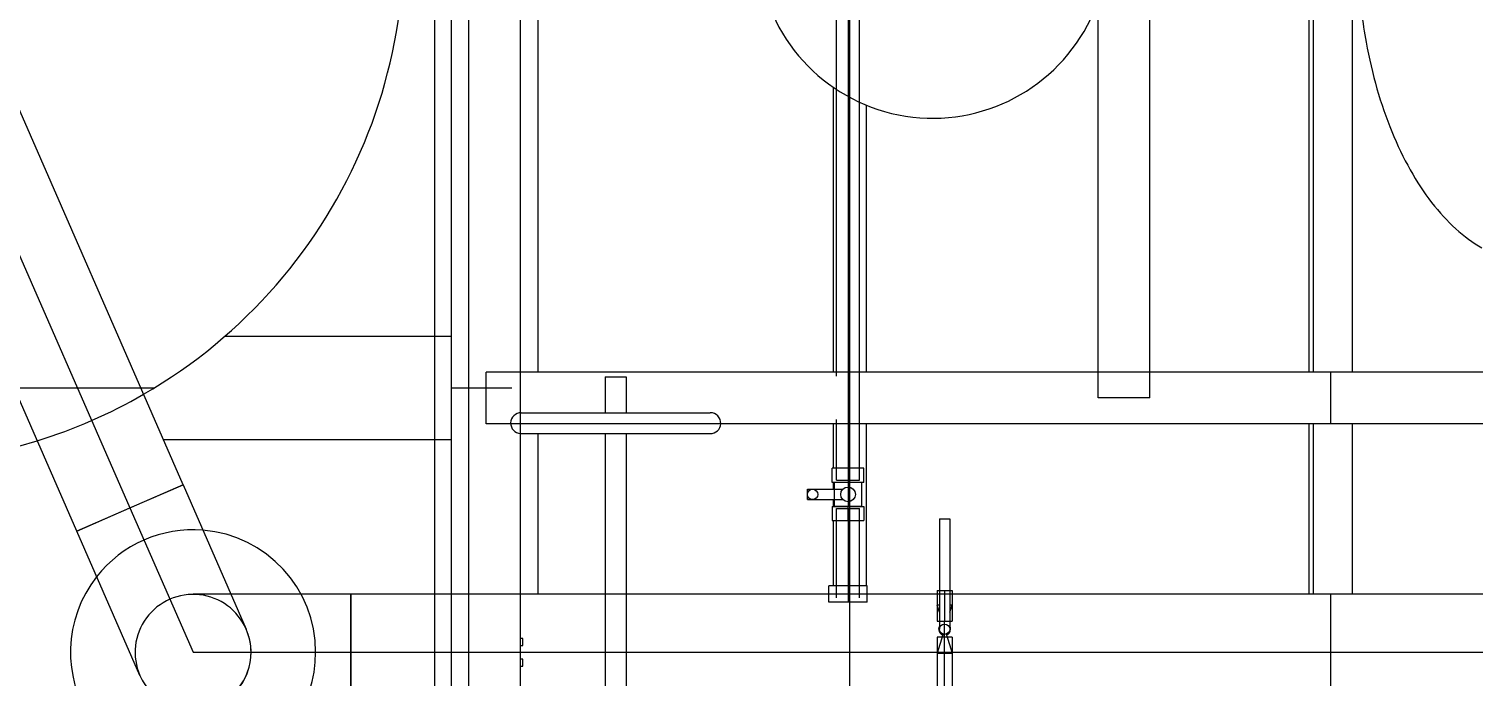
# Model space of a CAD drawing. Header units: inches. Extents: x 295136 to 296247, y 2627183 to 2627409.
# Drawn here: x 295241.265 to 295243.361, y 2627280.867 to 2627281.808 of the extents above; entities that cross this region are included whole.
import ezdxf

# ---------------------------------------------------------------- set-up
doc = ezdxf.new("R2010")
doc.units = ezdxf.units.IN
doc.header["$MEASUREMENT"] = 0
doc.layers.add('EQUIPMENT LAYOUT-EMBED 1_DWG$0$DwgTemplate', color=7, linetype='Continuous')
doc.layers.add('Layout', color=6, linetype='Continuous')

# ---------------------------------------------------------------- blocks, each defined once
blk = doc.blocks.new('A$C55974CAD')
at = {"layer": 'EQUIPMENT LAYOUT-EMBED 1_DWG$0$DwgTemplate', "color": 9, "lineweight": 25}
for p, q in [((50.5547, 7.6438), (50.5547, 6.8561)), ((50.255, 6.45), (50.0867, 6.45)), ((50.5547, 6.425), (50.5547, 6.3378)), ((50.0802, 5.8473), (50.3825, 5.8473)), ((50.3825, 5.8473), (52.2198, 5.8473)), ((50.05, 5.15), (50.255, 5.15)), ((50.5025, 5.15), (50.5775, 5.15))]:
    blk.add_line(p, q, dxfattribs=at)
at = {"layer": 'EQUIPMENT LAYOUT-EMBED 1_DWG$0$DwgTemplate', "color": 7, "lineweight": 25}
for p, q in [((50.3466, 6.9686), (50.9568, 7.2355)), ((50.9905, 7.1584), (50.3803, 6.8916)), ((50.414, 6.8145), (51.0243, 7.0813)), ((50.1371, 6.8771), (50.3466, 6.9686)), ((50.3466, 6.9686), (50.3803, 6.8916)), ((50.414, 6.8145), (50.3466, 6.9686)), ((50.3803, 6.8916), (50.1708, 6.8)), ((50.3803, 6.8916), (50.414, 6.8145)), ((50.3803, 6.8916), (50.3803, 6.8916)), ((50.3803, 6.8915), (50.3803, 6.8916)), ((50.414, 6.8145), (50.2046, 6.7229)), ((50.1708, 6.8), (50.1708, 6.6222)), ((50.255, 6.6433), (50.255, 6.8)), ((50.255, 6.5714), (50.255, 6.6433)), ((50.1708, 6.6222), (50.1708, 6.5714)), ((50.0867, 6.5714), (50.1708, 6.5714)), ((50.1708, 6.5714), (50.0867, 6.5714)), ((50.1708, 6.5714), (50.1708, 6.425)), ((50.1708, 6.5714), (50.255, 6.5714)), ((50.1708, 6.5714), (50.1708, 6.5714)), ((50.1708, 6.5714), (50.1708, 6.5714)), ((50.255, 6.5714), (50.1708, 6.5714)), ((50.255, 6.425), (50.255, 6.5714)), ((50.1708, 6.425), (50.1708, 6.325)), ((50.255, 6.325), (50.255, 6.425)), ((50.1708, 6.325), (50.1708, 4.5801)), ((50.255, 5.8778), (50.255, 6.325)), ((50.4881, 6.0499), (50.4881, 6.3242)), ((50.5186, 6.3242), (50.5186, 6.0499)), ((50.255, 6.2023), (50.0867, 6.2023)), ((50.4881, 6.2023), (50.255, 6.2023)), ((50.5707, 6.2023), (50.5186, 6.2023)), ((50.5707, 6.2023), (50.5707, 6.1718)), ((50.255, 6.1718), (50.0867, 6.1718)), ((50.4881, 6.1718), (50.255, 6.1718)), ((50.5707, 6.1718), (50.5186, 6.1718)), ((50.3925, 5.909), (50.4, 5.909)), ((50.3925, 5.909), (50.3925, 5.8698)), ((50.4, 5.909), (50.4075, 5.909)), ((50.4075, 5.909), (50.4075, 5.8698)), ((50.2437, 5.85), (50.2437, 5.8778)), ((50.2437, 5.8778), (50.2675, 5.8778)), ((50.255, 5.8222), (50.255, 5.8778)), ((50.2675, 5.85), (50.2675, 5.8778)), ((50.3619, 5.873), (50.3619, 5.827)), ((50.3825, 5.873), (50.3619, 5.873)), ((50.3825, 5.873), (50.3825, 5.827)), ((50.3825, 5.8302), (50.3825, 5.8698)), ((50.3825, 5.8698), (50.4175, 5.8698)), ((50.3925, 5.8698), (50.3925, 5.8576)), ((50.4075, 5.8698), (50.4075, 5.8576)), ((50.4175, 5.827), (50.4175, 5.873)), ((50.4175, 5.873), (50.4381, 5.873)), ((50.4381, 5.827), (50.4381, 5.873)), ((50.25, 5.85), (50.2437, 5.85)), ((50.2437, 5.8222), (50.2437, 5.85)), ((50.25, 5.8667), (50.2675, 5.8667)), ((50.2675, 5.85), (50.25, 5.85)), ((50.2675, 5.85), (50.25, 5.85)), ((50.2675, 5.8667), (50.3619, 5.8667)), ((50.3619, 5.85), (50.2675, 5.85)), ((50.2675, 5.8222), (50.2675, 5.85)), ((50.3619, 5.8667), (50.3794, 5.8667)), ((50.3794, 5.85), (50.3619, 5.85)), ((50.3619, 5.85), (50.3794, 5.85)), ((50.3794, 5.8667), (50.3794, 5.8333)), ((50.3794, 5.85), (50.3825, 5.85)), ((50.3825, 5.85), (50.3825, 5.85)), ((50.4175, 5.85), (50.3825, 5.85)), ((50.4206, 5.85), (50.4175, 5.85)), ((50.4206, 5.8667), (50.4206, 5.8333)), ((50.4206, 5.8667), (50.4381, 5.8667)), ((50.4381, 5.85), (50.4206, 5.85)), ((50.4381, 5.85), (50.4206, 5.85)), ((50.4381, 5.8667), (50.5025, 5.8667)), ((50.5025, 5.85), (50.4381, 5.85)), ((50.5025, 5.8667), (50.5085, 5.8667)), ((50.5775, 5.85), (50.5025, 5.85)), ((50.5715, 5.8667), (50.5775, 5.8667)), ((50.5775, 5.8667), (50.9876, 5.8667)), ((50.9776, 5.85), (50.5775, 5.85)), ((51.4224, 5.85), (50.9776, 5.85)), ((50.9876, 5.8667), (51.4123, 5.8667)), ((50.25, 5.8333), (50.2675, 5.8333)), ((50.2675, 5.8333), (50.3619, 5.8333)), ((50.3619, 5.8333), (50.3794, 5.8333)), ((50.3825, 5.827), (50.3619, 5.827)), ((50.3825, 5.8302), (50.4175, 5.8302)), ((50.4175, 5.827), (50.4381, 5.827)), ((50.4206, 5.8333), (50.4381, 5.8333)), ((50.4381, 5.8333), (50.5025, 5.8333)), ((50.5025, 5.8333), (50.5775, 5.8333)), ((50.5775, 5.8333), (50.9692, 5.8333)), ((50.9692, 5.8333), (51.4308, 5.8333)), ((50.2437, 5.8222), (50.2675, 5.8222)), ((50.255, 4.5801), (50.255, 5.8222)), ((50.1926, 5.7206), (50.0881, 5.7206)), ((50.0881, 5.71), (50.1926, 5.71)), ((50.1696, 5.7206), (50.1696, 5.6993)), ((50.1961, 5.7125), (50.1696, 5.7206)), ((50.1961, 5.7074), (50.1696, 5.6993)), ((50.1926, 5.6993), (50.1926, 5.7206)), ((50.1926, 5.71), (50.2162, 5.71)), ((50.255, 5.7175), (50.2044, 5.7175)), ((50.255, 5.7025), (50.2044, 5.7025)), ((50.2162, 5.7206), (50.2162, 5.71)), ((50.255, 5.7206), (50.2162, 5.7206)), ((50.2162, 5.71), (50.2162, 5.71)), ((50.2162, 5.71), (50.2162, 5.71)), ((50.2606, 5.71), (50.2162, 5.71)), ((50.2162, 5.71), (50.2162, 5.6993)), ((50.2289, 5.7175), (50.2392, 5.7206)), ((50.2289, 5.7025), (50.2392, 5.6993)), ((50.2392, 5.7175), (50.2392, 5.7206)), ((50.2392, 5.6993), (50.2392, 5.7025)), ((50.2606, 5.7206), (50.255, 5.7206)), ((50.3644, 5.7175), (50.255, 5.7175)), ((50.3644, 5.7025), (50.255, 5.7025)), ((50.2606, 5.7206), (50.2606, 5.7175)), ((50.2606, 5.7175), (50.2606, 5.71)), ((50.2606, 5.71), (50.2606, 5.7025)), ((50.2606, 5.7025), (50.2606, 5.6993)), ((50.3644, 5.7175), (50.3644, 5.71)), ((50.3644, 5.71), (50.3644, 5.7025)), ((50.1926, 5.6993), (50.0881, 5.6993)), ((50.255, 5.6993), (50.2162, 5.6993)), ((50.2606, 5.6993), (50.255, 5.6993))]:
    blk.add_line(p, q, dxfattribs=at)
at = {"layer": 'EQUIPMENT LAYOUT-EMBED 1_DWG$0$DwgTemplate', "color": 1, "lineweight": 25}
for p, q in [((50.4797, 6.8432), (50.4797, 6.425)), ((50.6297, 6.7537), (50.6297, 6.425)), ((51.1555, 6.45), (50.255, 6.45)), ((49.8636, 6.425), (51.1555, 6.425)), ((50.5025, 6.375), (50.5775, 6.375)), ((50.5025, 1.275), (50.5025, 6.375)), ((50.5775, 1.275), (50.5775, 6.375)), ((49.8636, 6.325), (51.0952, 6.325)), ((50.4881, 6.3), (50.255, 6.3)), ((51.0952, 6.3), (50.5775, 6.3)), ((50.2675, 5.8713), (50.3619, 5.8713)), ((50.3825, 5.8713), (50.3925, 5.8713)), ((50.4075, 5.8713), (50.4175, 5.8713)), ((50.4381, 5.8713), (50.5025, 5.8713)), ((50.5775, 5.8713), (50.9908, 5.8713)), ((50.2675, 5.8233), (50.5025, 5.8233)), ((50.5775, 5.8233), (50.9648, 5.8233)), ((50.54, 5.4875), (51.1, 5.4875)), ((50.54, 5.4125), (50.54, 5.4875)), ((50.54, 5.4125), (51.1, 5.4125)), ((50.255, 5.1815), (50.5025, 5.1815)), ((50.5775, 5.1815), (51.1, 5.1815)), ((50.5025, 5.1755), (50.255, 5.1755)), ((51.0984, 5.1755), (50.5775, 5.1755)), ((50.255, 5.1185), (50.5025, 5.1185)), ((50.5775, 5.1185), (51.1, 5.1185))]:
    blk.add_line(p, q, dxfattribs=at)
at = {"layer": 'EQUIPMENT LAYOUT-EMBED 1_DWG$0$DwgTemplate', "color": 54, "lineweight": 25}
blk.add_line((49.4, 6.4), (51.1555, 6.4), dxfattribs=at)
at = {"layer": 'EQUIPMENT LAYOUT-EMBED 1_DWG$0$DwgTemplate', "color": 3, "lineweight": 25}
for p, q in [((50.1508, 6.325), (50.1508, 6.3215)), ((50.1508, 6.3215), (50.1608, 6.3215)), ((50.1608, 6.3215), (50.1608, 6.325)), ((50.1808, 6.325), (50.1808, 6.3215)), ((50.1808, 6.3215), (50.1908, 6.3215)), ((50.1908, 6.3215), (50.1908, 6.325))]:
    blk.add_line(p, q, dxfattribs=at)
at = {"layer": 'EQUIPMENT LAYOUT-EMBED 1_DWG$0$DwgTemplate', "color": 7, "lineweight": 25}
for centre, radius in [((50.4, 5.9015), 0.0075), ((50.4, 5.85), 0.0107), ((50.2044, 5.71), 0.0075)]:
    blk.add_circle(centre, radius, dxfattribs=at)
at = {"layer": 'EQUIPMENT LAYOUT-EMBED 1_DWG$0$DwgTemplate', "color": 5, "lineweight": 25}
for start, end in [(0, 197.2277), (0, 197.2277), (210.0074, 0), (210.0074, 0)]:
    blk.add_arc((51.2, 7.25), 0.756, start, end, dxfattribs=at)
at = {"layer": 'EQUIPMENT LAYOUT-EMBED 1_DWG$0$DwgTemplate', "color": 7, "lineweight": 25}
for centre, radius, start, end in [((51.2, 7.25), 0.756, 197.2277, 210.0074), ((51.2, 7.25), 0.756, 197.2277, 210.0074), ((50.1708, 6.8), 0.1778, 51.8607, 270), ((50.1708, 6.8), 0.1778, 355.3744, 51.8607), ((50.1708, 6.8), 0.0841, 113.6175, 270), ((50.1708, 6.8), 0.0841, 113.6175, 293.6175), ((50.1708, 6.8), 0.0841, 293.6175, 113.6175), ((50.1708, 6.8), 0.1778, 270, 355.3744), ((50.1708, 6.8), 0.0841, 270, 293.6175), ((50.5034, 6.3242), 0.0152, 0, 177.119), ((50.5034, 6.3242), 0.0152, 177.119, 180), ((50.5034, 6.0499), 0.0152, 180, 266.6521), ((50.5034, 6.0499), 0.0152, 266.6521, 0), ((51.2, 5.7273), 0.254, 100.0787, 246.815), ((50.2044, 5.71), 0.0087, 59.5553, 162.9561), ((50.2044, 5.71), 0.0087, 197.0439, 270), ((50.2044, 5.71), 0.0087, 270, 300.4447)]:
    blk.add_arc(centre, radius, start, end, dxfattribs=at)
at = {"layer": 'EQUIPMENT LAYOUT-EMBED 1_DWG$0$DwgTemplate', "color": 5, "lineweight": 25}
blk.add_open_spline([(51.0563, 5.0987), (51.01, 5.0902), (50.9661, 5.0776), (50.9267, 5.0615), (50.8873, 5.0454), (50.8524, 5.0258), (50.8238, 5.0037)], degree=3, knots=[5.0265482, 5.0265482, 5.0265482, 5.0265482, 5.3407075, 5.3407075, 5.3407075, 5.6548668, 5.6548668, 5.6548668, 5.6548668], dxfattribs=at)
for points in [[(51.1, 5.1054), (51.0853, 5.1035), (51.0707, 5.1013), (51.0563, 5.0987)], [(50.8238, 5.0037), (50.7952, 4.9815), (50.7728, 4.9568), (50.7578, 4.9308)]]:
    blk.add_open_spline(points, degree=3, dxfattribs=at)

msp = doc.modelspace()

# ---------------------------------------------------------------- block references
at = {"layer": 'Layout', "rotation": 90}
msp.add_blockref('A$C55974CAD', (295248.3027, 2627230.7321), dxfattribs=at)

doc.saveas('drawing.dxf')
